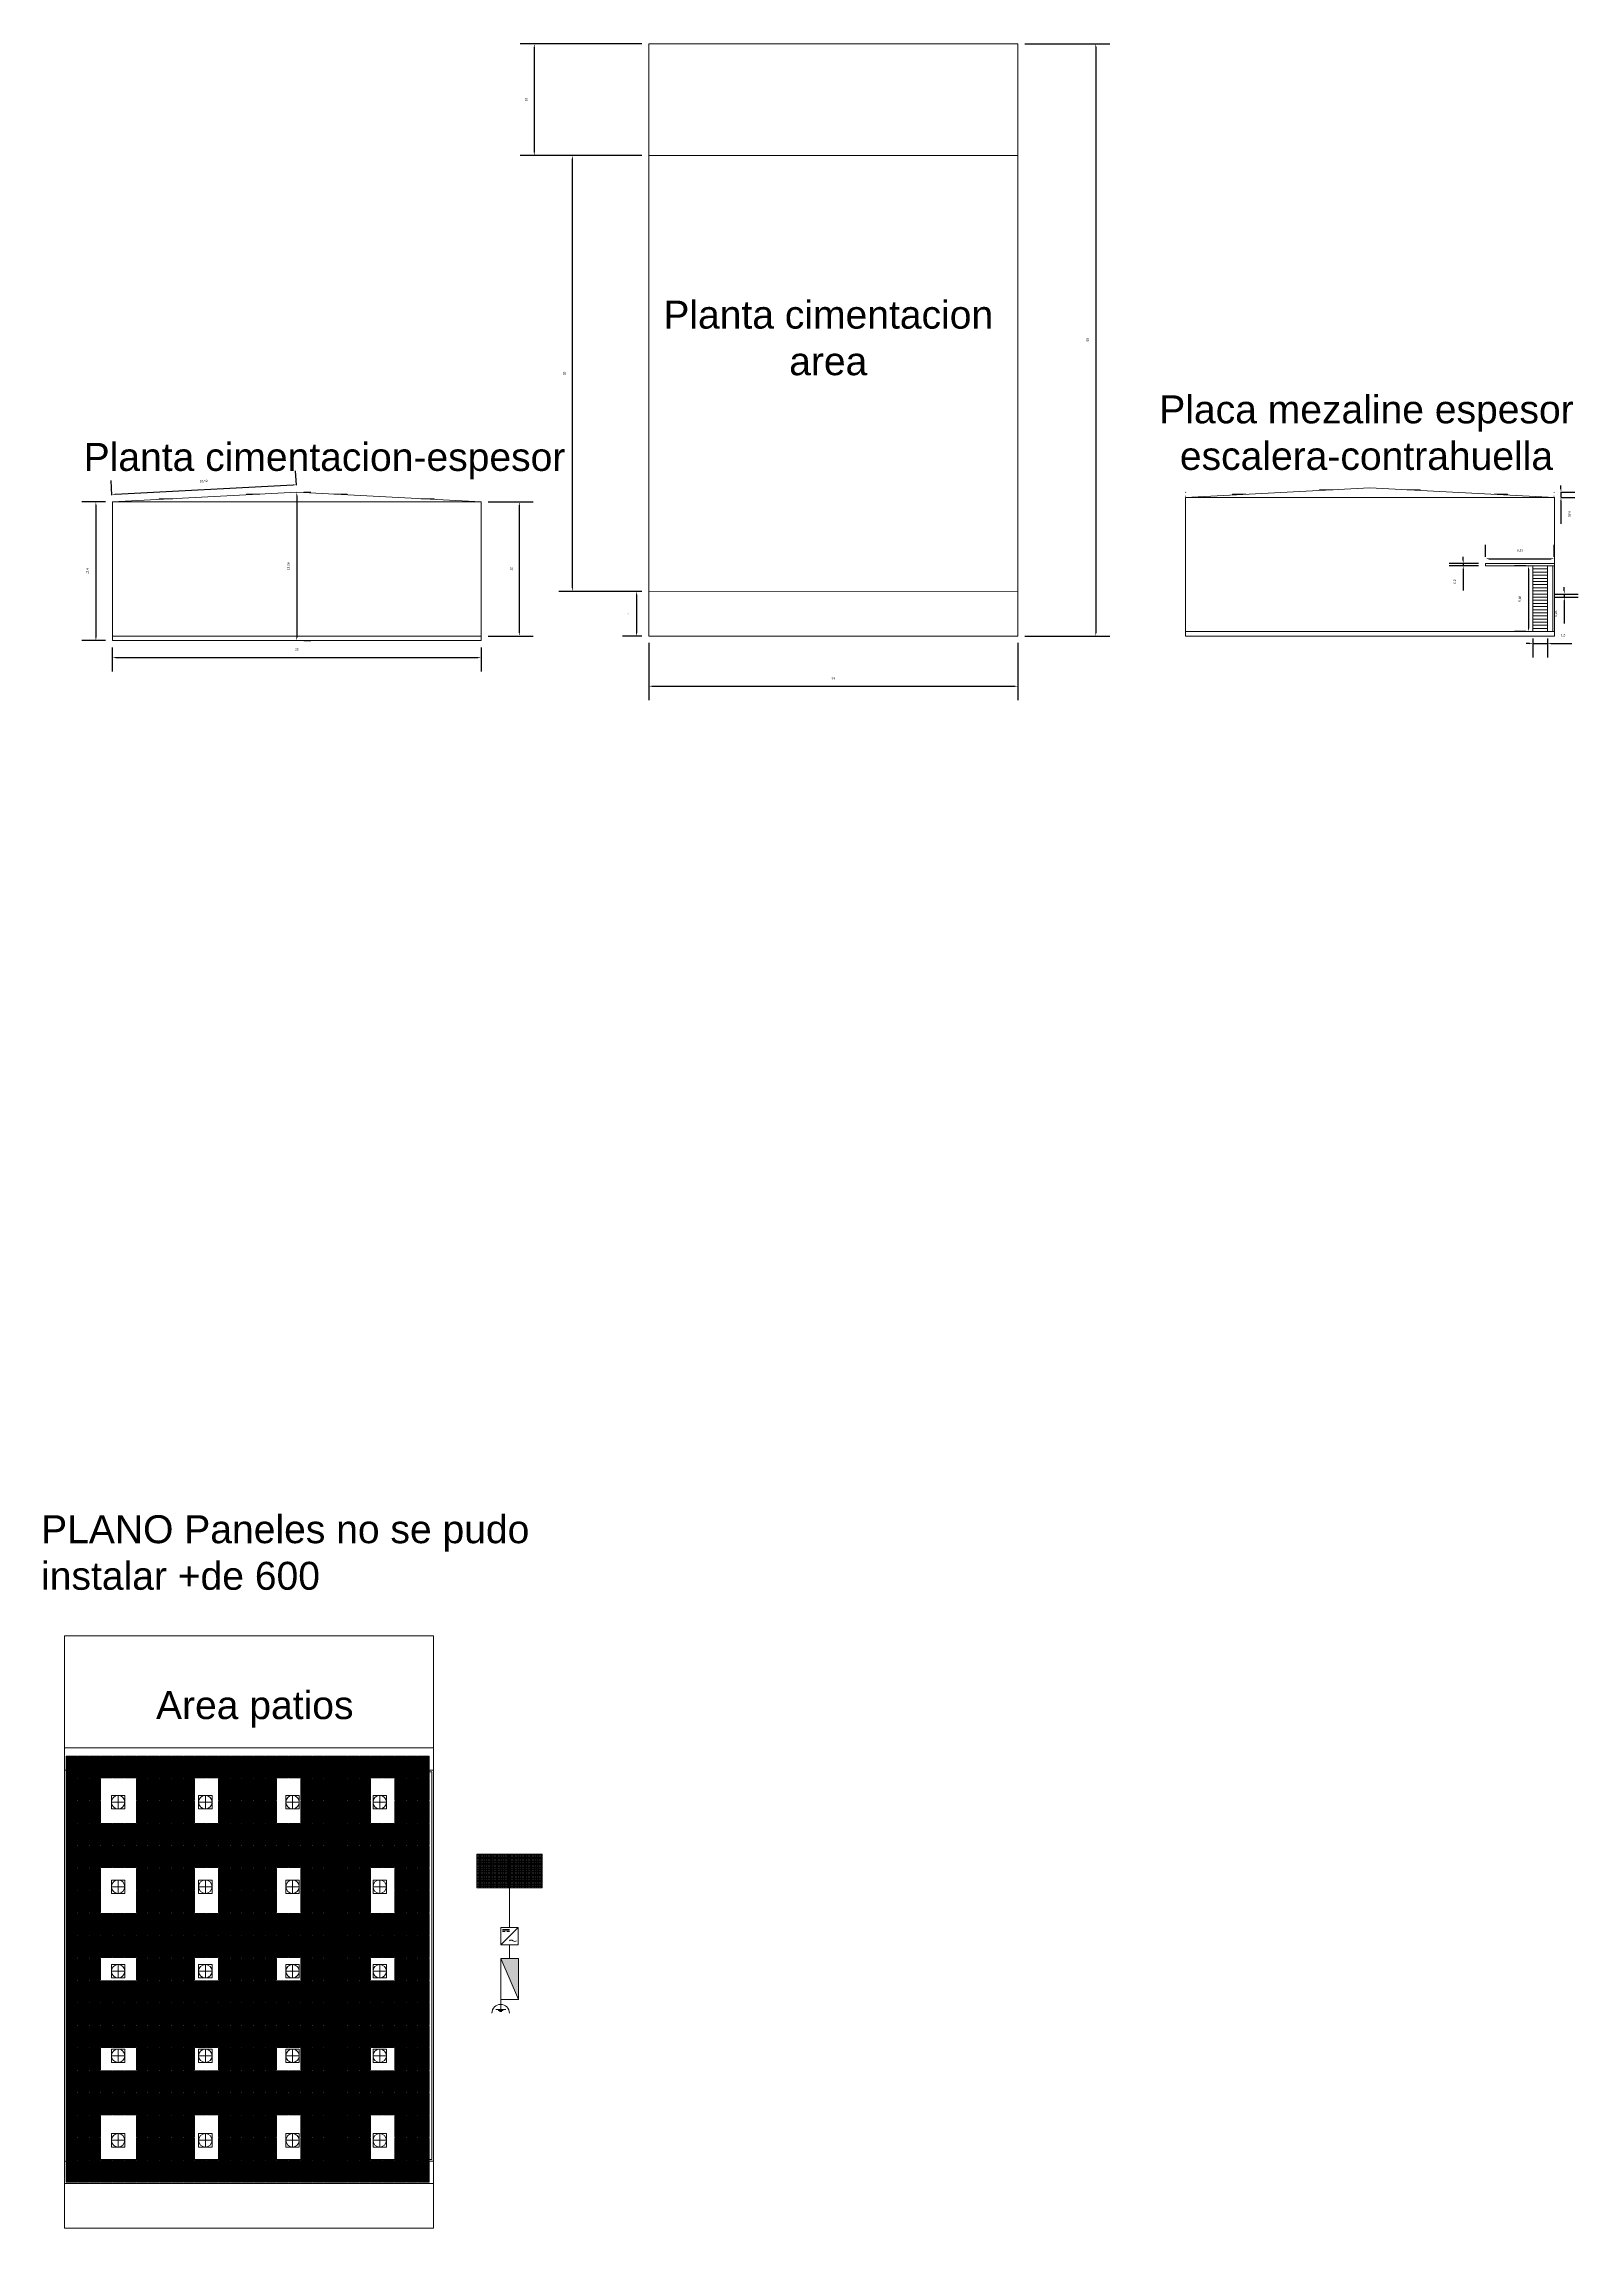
# Model space of a CAD drawing. Header units: millimetres. Extents: x -461 to 1315, y -154 to 152.
# Drawn here: x 262.6 to 399.9, y -117.5 to 78 of the extents above; entities that cross this region are included whole.
import ezdxf

# ---------------------------------------------------------------- set-up
doc = ezdxf.new("R2010")
doc.units = ezdxf.units.MM
doc.layers.get('0').update_dxf_attribs({"lineweight": 13})
for name, color, linetype, lineweight in [('A-AREA', 7, 'Continuous', 5), ('A-ROOF', 200, 'Continuous', 13), ('A-WALL', 253, 'Continuous', 15), ('E-AUXL', 72, 'Continuous', 13), ('E-GRND', 5, 'Continuous', 13), ('E-LITE', 40, 'Continuous', 13), ('E-LTNG', 40, 'Continuous', 13), ('E-POWR', 150, 'Continuous', 13), ('S-FNDN', 143, 'Continuous', 13), ('S-PLAT', 7, 'Continuous', 13), ('S-STRS', 4, 'Continuous', 13)]:
    doc.layers.add(name, color=color, linetype=linetype, lineweight=lineweight)
doc.styles.get("Standard").update_dxf_attribs({"font": 'arial.ttf'})
doc.dimstyles.new('Partes pequeñas', dxfattribs={"dimtxt": 0.2, "dimasz": 0.3, "dimexe": 1.25, "dimexo": 0.625, "dimtad": 1, "dimtxsty": 'Standard', "dimcen": 2.5, "dimclrd": 1, "dimadec": 0, "dimazin": 0, "dimtfac": 1, "dimtmove": 0, "dimatfit": 3, "dimfxl": 1, "dimarcsym": 0})

# ---------------------------------------------------------------- blocks, each defined once
blk = doc.blocks.new('*D51')
at = {"layer": 'A-AREA', "color": 0, "lineweight": -2, "transparency": 16777216}
for p, q in [((302.37, 37), (306.4, 37)), ((302.37, 25), (306.4, 25))]:
    blk.add_line(p, q, dxfattribs=at)
at = {"layer": 'A-AREA', "color": 1, "lineweight": -2, "transparency": 16777216}
blk.add_line((305.15, 36.7), (305.15, 25.3), dxfattribs=at)
at = {"layer": 'A-AREA', "color": 1, "transparency": 16777216}
for points in [[(305.1, 36.7), (305.2, 36.7), (305.15, 37)], [(305.1, 25.3), (305.2, 25.3), (305.15, 25)]]:
    blk.add_solid(points, dxfattribs=at)
at = {"layer": 'Defpoints', "color": 0, "transparency": 16777216}
for p in [(301.74, 37), (301.74, 25), (305.15, 25)]:
    blk.add_point(p, dxfattribs=at)
at = {"layer": 'A-AREA', "color": 0, "transparency": 16777216, "insert": (304.42, 31), "char_height": 0.2, "attachment_point": 5, "rotation": 90}
blk.add_mtext('12', dxfattribs=at)
blk = doc.blocks.new('*D52')
at = {"layer": 'A-AREA', "color": 0, "lineweight": -2, "transparency": 16777216}
for p, q in [((268.74, 23.98), (268.74, 21.82)), ((301.74, 23.98), (301.74, 21.82))]:
    blk.add_line(p, q, dxfattribs=at)
at = {"layer": 'A-AREA', "color": 1, "lineweight": -2, "transparency": 16777216}
blk.add_line((269.04, 23.07), (301.44, 23.07), dxfattribs=at)
at = {"layer": 'A-AREA', "color": 1, "transparency": 16777216}
for points in [[(269.04, 23.12), (269.04, 23.02), (268.74, 23.07)], [(301.44, 23.12), (301.44, 23.02), (301.74, 23.07)]]:
    blk.add_solid(points, dxfattribs=at)
at = {"layer": 'Defpoints', "color": 0, "transparency": 16777216}
for p in [(268.74, 24.6), (301.74, 24.6), (301.74, 23.07)]:
    blk.add_point(p, dxfattribs=at)
at = {"layer": 'A-AREA', "color": 0, "transparency": 16777216, "insert": (285.24, 23.8), "char_height": 0.2, "attachment_point": 5}
blk.add_mtext('33', dxfattribs=at)
blk = doc.blocks.new('*D53')
at = {"layer": 'A-AREA', "color": 0, "lineweight": -2, "transparency": 16777216}
for p, q in [((268.12, 37), (266.02, 37)), ((268.12, 24.6), (266.02, 24.6))]:
    blk.add_line(p, q, dxfattribs=at)
at = {"layer": 'A-AREA', "color": 1, "lineweight": -2, "transparency": 16777216}
blk.add_line((267.27, 36.7), (267.27, 24.9), dxfattribs=at)
at = {"layer": 'A-AREA', "color": 1, "transparency": 16777216}
for points in [[(267.22, 36.7), (267.32, 36.7), (267.27, 37)], [(267.22, 24.9), (267.32, 24.9), (267.27, 24.6)]]:
    blk.add_solid(points, dxfattribs=at)
at = {"layer": 'Defpoints', "color": 0, "transparency": 16777216}
for p in [(268.74, 37), (267.27, 24.6), (268.74, 24.6)]:
    blk.add_point(p, dxfattribs=at)
at = {"layer": 'A-AREA', "color": 0, "transparency": 16777216, "insert": (266.53, 30.8), "char_height": 0.2, "attachment_point": 5, "rotation": 90}
blk.add_mtext('12,4', dxfattribs=at)
blk = doc.blocks.new('*D54')
at = {"layer": 'A-AREA', "color": 1, "lineweight": -2, "transparency": 16777216}
blk.add_line((285.24, 37.56), (285.24, 24.9), dxfattribs=at)
at = {"layer": 'A-AREA', "color": 0, "lineweight": -2, "transparency": 16777216}
for p, q in [((285.87, 37.86), (286.49, 37.86)), ((285.87, 24.6), (286.49, 24.6))]:
    blk.add_line(p, q, dxfattribs=at)
at = {"layer": 'A-AREA', "color": 1, "transparency": 16777216}
for points in [[(285.19, 37.56), (285.29, 37.56), (285.24, 37.86)], [(285.19, 24.9), (285.29, 24.9), (285.24, 24.6)]]:
    blk.add_solid(points, dxfattribs=at)
at = {"layer": 'Defpoints', "color": 0, "transparency": 16777216}
for p in [(285.24, 37.86), (285.24, 24.6), (285.24, 24.6)]:
    blk.add_point(p, dxfattribs=at)
at = {"layer": 'A-AREA', "color": 0, "transparency": 16777216, "insert": (284.5, 31.23), "char_height": 0.2, "attachment_point": 5, "rotation": 90}
blk.add_mtext('13,26', dxfattribs=at)
blk = doc.blocks.new('*D55')
at = {"layer": 'A-AREA', "color": 0, "lineweight": -2, "transparency": 16777216}
for p, q in [((285.21, 38.49), (285.14, 39.79)), ((268.71, 37.62), (268.64, 38.92))]:
    blk.add_line(p, q, dxfattribs=at)
at = {"layer": 'A-AREA', "color": 1, "lineweight": -2, "transparency": 16777216}
blk.add_line((269.01, 37.69), (284.91, 38.52), dxfattribs=at)
at = {"layer": 'A-AREA', "color": 1, "transparency": 16777216}
for points in [[(269, 37.74), (269.01, 37.64), (268.71, 37.67)], [(284.91, 38.57), (284.91, 38.47), (285.21, 38.54)]]:
    blk.add_solid(points, dxfattribs=at)
at = {"layer": 'Defpoints', "color": 0, "transparency": 16777216}
for p in [(285.21, 38.54), (285.24, 37.86), (268.74, 37)]:
    blk.add_point(p, dxfattribs=at)
at = {"layer": 'A-AREA', "color": 0, "transparency": 16777216, "insert": (276.92, 38.85), "char_height": 0.2, "attachment_point": 5, "rotation": 3}
blk.add_mtext('16,52', dxfattribs=at)
blk = doc.blocks.new('*D56')
at = {"layer": 'A-AREA', "color": 0, "lineweight": -2, "transparency": 16777216}
for p, q in [((350.37, 78), (357.97, 78)), ((350.37, 25), (357.97, 25))]:
    blk.add_line(p, q, dxfattribs=at)
at = {"layer": 'A-AREA', "color": 1, "lineweight": -2, "transparency": 16777216}
blk.add_line((356.72, 77.7), (356.72, 25.3), dxfattribs=at)
at = {"layer": 'A-AREA', "color": 1, "transparency": 16777216}
for points in [[(356.67, 77.7), (356.77, 77.7), (356.72, 78)], [(356.67, 25.3), (356.77, 25.3), (356.72, 25)]]:
    blk.add_solid(points, dxfattribs=at)
at = {"layer": 'Defpoints', "color": 0, "transparency": 16777216}
for p in [(349.74, 78), (349.74, 25), (356.72, 25)]:
    blk.add_point(p, dxfattribs=at)
at = {"layer": 'A-AREA', "color": 0, "transparency": 16777216, "insert": (356, 51.5), "char_height": 0.2, "attachment_point": 5, "rotation": 90}
blk.add_mtext('53', dxfattribs=at)
blk = doc.blocks.new('*D57')
at = {"layer": 'A-AREA', "color": 0, "lineweight": -2, "transparency": 16777216}
for p, q in [((316.74, 24.38), (316.74, 19.26)), ((349.74, 24.38), (349.74, 19.26))]:
    blk.add_line(p, q, dxfattribs=at)
at = {"layer": 'A-AREA', "color": 1, "lineweight": -2, "transparency": 16777216}
blk.add_line((317.04, 20.51), (349.44, 20.51), dxfattribs=at)
at = {"layer": 'A-AREA', "color": 1, "transparency": 16777216}
for points in [[(317.04, 20.56), (317.04, 20.46), (316.74, 20.51)], [(349.44, 20.56), (349.44, 20.46), (349.74, 20.51)]]:
    blk.add_solid(points, dxfattribs=at)
at = {"layer": 'Defpoints', "color": 0, "transparency": 16777216}
for p in [(316.74, 25), (349.74, 25), (349.74, 20.51)]:
    blk.add_point(p, dxfattribs=at)
at = {"layer": 'A-AREA', "color": 0, "transparency": 16777216, "insert": (333.24, 21.24), "char_height": 0.2, "attachment_point": 5}
blk.add_mtext('33', dxfattribs=at)
blk = doc.blocks.new('*D58')
at = {"layer": 'A-AREA', "color": 0, "lineweight": -2, "transparency": 16777216}
for p, q in [((316.12, 29), (314.39, 29)), ((316.12, 25), (314.39, 25))]:
    blk.add_line(p, q, dxfattribs=at)
at = {"layer": 'A-AREA', "color": 1, "lineweight": -2, "transparency": 16777216}
blk.add_line((315.64, 28.7), (315.64, 25.3), dxfattribs=at)
at = {"layer": 'A-AREA', "color": 1, "transparency": 16777216}
for points in [[(315.59, 28.7), (315.69, 28.7), (315.64, 29)], [(315.59, 25.3), (315.69, 25.3), (315.64, 25)]]:
    blk.add_solid(points, dxfattribs=at)
at = {"layer": 'Defpoints', "color": 0, "transparency": 16777216}
for p in [(316.74, 29), (315.64, 25), (316.74, 25)]:
    blk.add_point(p, dxfattribs=at)
at = {"layer": 'A-AREA', "color": 0, "transparency": 16777216, "insert": (314.92, 27), "char_height": 0.2, "attachment_point": 5, "rotation": 90}
blk.add_mtext('4', dxfattribs=at)
blk = doc.blocks.new('*D59')
at = {"layer": 'A-AREA', "color": 0, "lineweight": -2, "transparency": 16777216}
for p, q in [((316.12, 68), (308.67, 68)), ((316.12, 29), (308.67, 29))]:
    blk.add_line(p, q, dxfattribs=at)
at = {"layer": 'A-AREA', "color": 1, "lineweight": -2, "transparency": 16777216}
blk.add_line((309.92, 29.3), (309.92, 67.7), dxfattribs=at)
at = {"layer": 'A-AREA', "color": 1, "transparency": 16777216}
for points in [[(309.87, 67.7), (309.97, 67.7), (309.92, 68)], [(309.87, 29.3), (309.97, 29.3), (309.92, 29)]]:
    blk.add_solid(points, dxfattribs=at)
at = {"layer": 'Defpoints', "color": 0, "transparency": 16777216}
for p in [(309.92, 68), (316.74, 68), (316.74, 29)]:
    blk.add_point(p, dxfattribs=at)
at = {"layer": 'A-AREA', "color": 0, "transparency": 16777216, "insert": (309.19, 48.5), "char_height": 0.2, "attachment_point": 5, "rotation": 90}
blk.add_mtext('39', dxfattribs=at)
blk = doc.blocks.new('*D60')
at = {"layer": 'A-AREA', "color": 0, "lineweight": -2, "transparency": 16777216}
for p, q in [((316.12, 78), (305.24, 78)), ((316.12, 68), (305.24, 68))]:
    blk.add_line(p, q, dxfattribs=at)
at = {"layer": 'A-AREA', "color": 1, "lineweight": -2, "transparency": 16777216}
blk.add_line((306.49, 77.7), (306.49, 68.3), dxfattribs=at)
at = {"layer": 'A-AREA', "color": 1, "transparency": 16777216}
for points in [[(306.44, 77.7), (306.54, 77.7), (306.49, 78)], [(306.44, 68.3), (306.54, 68.3), (306.49, 68)]]:
    blk.add_solid(points, dxfattribs=at)
at = {"layer": 'Defpoints', "color": 0, "transparency": 16777216}
for p in [(316.74, 78), (306.49, 68), (316.74, 68)]:
    blk.add_point(p, dxfattribs=at)
at = {"layer": 'A-AREA', "color": 0, "transparency": 16777216, "insert": (305.76, 73), "char_height": 0.2, "attachment_point": 5, "rotation": 90}
blk.add_mtext('10', dxfattribs=at)
blk = doc.blocks.new('*D61')
at = {"layer": 'A-AREA', "color": 0, "lineweight": -2, "transparency": 16777216}
for p, q in [((391.59, 32.1), (391.59, 33.17)), ((397.74, 32.1), (397.74, 33.17))]:
    blk.add_line(p, q, dxfattribs=at)
at = {"layer": 'A-AREA', "color": 1, "lineweight": -2, "transparency": 16777216}
blk.add_line((391.89, 31.92), (397.44, 31.92), dxfattribs=at)
at = {"layer": 'A-AREA', "color": 1, "transparency": 16777216}
for points in [[(391.89, 31.97), (391.89, 31.87), (391.59, 31.92)], [(397.44, 31.97), (397.44, 31.87), (397.74, 31.92)]]:
    blk.add_solid(points, dxfattribs=at)
at = {"layer": 'Defpoints', "color": 0, "transparency": 16777216}
for p in [(391.59, 31.48), (397.74, 31.92), (397.74, 31.48)]:
    blk.add_point(p, dxfattribs=at)
at = {"layer": 'A-AREA', "color": 0, "transparency": 16777216, "insert": (394.67, 32.66), "char_height": 0.2, "attachment_point": 5}
blk.add_mtext('6,15', dxfattribs=at)
blk = doc.blocks.new('*D62')
at = {"layer": 'A-AREA', "color": 0, "lineweight": -2, "transparency": 16777216}
for p, q in [((395.2, 31.28), (394.18, 31.28)), ((395.2, 25.4), (394.18, 25.4))]:
    blk.add_line(p, q, dxfattribs=at)
at = {"layer": 'A-AREA', "color": 1, "lineweight": -2, "transparency": 16777216}
blk.add_line((395.43, 30.98), (395.43, 25.7), dxfattribs=at)
at = {"layer": 'A-AREA', "color": 1, "transparency": 16777216}
for points in [[(395.38, 30.98), (395.48, 30.98), (395.43, 31.28)], [(395.38, 25.7), (395.48, 25.7), (395.43, 25.4)]]:
    blk.add_solid(points, dxfattribs=at)
at = {"layer": 'Defpoints', "color": 0, "transparency": 16777216}
for p in [(395.83, 31.28), (395.43, 25.4), (395.83, 25.4)]:
    blk.add_point(p, dxfattribs=at)
at = {"layer": 'A-AREA', "color": 0, "transparency": 16777216, "insert": (394.68, 28.34), "char_height": 0.2, "attachment_point": 5, "rotation": 90}
blk.add_mtext('5,88', dxfattribs=at)
blk = doc.blocks.new('*D63')
at = {"layer": 'A-AREA', "color": 1, "lineweight": -2, "transparency": 16777216}
for p, q in [((395.53, 24.32), (395.23, 24.32)), ((395.83, 24.32), (397.13, 24.32)), ((397.43, 24.32), (399.32, 24.32))]:
    blk.add_line(p, q, dxfattribs=at)
at = {"layer": 'A-AREA', "color": 0, "lineweight": -2, "transparency": 16777216}
for p, q in [((395.83, 24.77), (395.83, 23.07)), ((397.13, 24.77), (397.13, 23.07))]:
    blk.add_line(p, q, dxfattribs=at)
at = {"layer": 'A-AREA', "color": 1, "transparency": 16777216}
for points in [[(395.53, 24.37), (395.53, 24.27), (395.83, 24.32)], [(397.43, 24.37), (397.43, 24.27), (397.13, 24.32)]]:
    blk.add_solid(points, dxfattribs=at)
at = {"layer": 'Defpoints', "color": 0, "transparency": 16777216}
for p in [(395.83, 25.4), (397.13, 25.4), (397.13, 24.32)]:
    blk.add_point(p, dxfattribs=at)
at = {"layer": 'A-AREA', "color": 0, "transparency": 16777216, "insert": (398.53, 25.06), "char_height": 0.2, "attachment_point": 5}
blk.add_mtext('1,3', dxfattribs=at)
blk = doc.blocks.new('*D64')
at = {"layer": 'A-AREA', "color": 1, "lineweight": -2, "transparency": 16777216}
for p, q in [((398.63, 29.06), (398.63, 29.36)), ((398.63, 28.76), (398.63, 28.48)), ((398.63, 28.18), (398.63, 26.11))]:
    blk.add_line(p, q, dxfattribs=at)
at = {"layer": 'A-AREA', "color": 0, "lineweight": -2, "transparency": 16777216}
for p, q in [((397.75, 28.76), (399.88, 28.76)), ((397.75, 28.48), (399.88, 28.48))]:
    blk.add_line(p, q, dxfattribs=at)
at = {"layer": 'A-AREA', "color": 1, "transparency": 16777216}
for points in [[(398.58, 29.06), (398.68, 29.06), (398.63, 28.76)], [(398.58, 28.18), (398.68, 28.18), (398.63, 28.48)]]:
    blk.add_solid(points, dxfattribs=at)
at = {"layer": 'Defpoints', "color": 0, "transparency": 16777216}
for p in [(397.13, 28.76), (397.13, 28.48), (398.63, 28.48)]:
    blk.add_point(p, dxfattribs=at)
at = {"layer": 'A-AREA', "color": 0, "transparency": 16777216, "insert": (397.89, 27), "char_height": 0.2, "attachment_point": 5, "rotation": 90}
blk.add_mtext('0,28', dxfattribs=at)
blk = doc.blocks.new('*D65')
at = {"layer": 'A-AREA', "color": 0, "lineweight": -2, "transparency": 16777216}
for p, q in [((390.97, 31.48), (388.34, 31.48)), ((390.97, 31.28), (388.34, 31.28))]:
    blk.add_line(p, q, dxfattribs=at)
at = {"layer": 'A-AREA', "color": 1, "lineweight": -2, "transparency": 16777216}
for p, q in [((389.59, 31.78), (389.59, 32.08)), ((389.59, 31.48), (389.59, 31.28)), ((389.59, 30.98), (389.59, 29.07))]:
    blk.add_line(p, q, dxfattribs=at)
at = {"layer": 'A-AREA', "color": 1, "transparency": 16777216}
for points in [[(389.54, 31.78), (389.64, 31.78), (389.59, 31.48)], [(389.54, 30.98), (389.64, 30.98), (389.59, 31.28)]]:
    blk.add_solid(points, dxfattribs=at)
at = {"layer": 'Defpoints', "color": 0, "transparency": 16777216}
for p in [(389.59, 31.28), (391.59, 31.48), (391.59, 31.28)]:
    blk.add_point(p, dxfattribs=at)
at = {"layer": 'A-AREA', "color": 0, "transparency": 16777216, "insert": (388.85, 29.87), "char_height": 0.2, "attachment_point": 5, "rotation": 90}
blk.add_mtext('0,2', dxfattribs=at)
blk = doc.blocks.new('*D66')
at = {"layer": 'A-AREA', "color": 1, "lineweight": -2, "transparency": 16777216}
for p, q in [((398.33, 38.16), (398.33, 38.46)), ((398.33, 37.86), (398.33, 37.4)), ((398.33, 37.1), (398.33, 35.03))]:
    blk.add_line(p, q, dxfattribs=at)
at = {"layer": 'A-AREA', "color": 0, "lineweight": -2, "transparency": 16777216}
for p, q in [((398.34, 37.86), (399.58, 37.86)), ((398.34, 37.4), (399.58, 37.4))]:
    blk.add_line(p, q, dxfattribs=at)
at = {"layer": 'A-AREA', "color": 1, "transparency": 16777216}
for points in [[(398.38, 38.16), (398.28, 38.16), (398.33, 37.86)], [(398.38, 37.1), (398.28, 37.1), (398.33, 37.4)]]:
    blk.add_solid(points, dxfattribs=at)
at = {"layer": 'Defpoints', "color": 0, "transparency": 16777216}
for p in [(397.72, 37.86), (397.72, 37.4), (398.33, 37.4)]:
    blk.add_point(p, dxfattribs=at)
at = {"layer": 'A-AREA', "color": 0, "transparency": 16777216, "insert": (399.08, 35.92), "char_height": 0.2, "attachment_point": 5, "rotation": 270.0047}
blk.add_mtext('0,46', dxfattribs=at)
blk = doc.blocks.new('*U140')
at = {"layer": 'S-STRS'}
for p, q in [((0.6, 0.6), (-0.6, 0.6)), ((-0.6, -0.6), (-0.6, 0.6)), ((-0.6, 0), (0.6, 0)), ((0, -0.6), (0, 0.6)), ((0.6, -0.6), (0.6, 0.6)), ((-0.6, -0.6), (0.6, -0.6))]:
    blk.add_line(p, q, dxfattribs=at)
blk.add_circle((0, 0), 0.6, dxfattribs=at)
blk = doc.blocks.new('*U141')
at = {"layer": 'S-STRS', "color": 0, "linetype": 'ByBlock', "lineweight": -2, "transparency": 16777216}
for p in [(0, 30.256), (7.8, 30.256), (15.6, 30.256), (23.4, 30.256), (0, 22.692), (7.8, 22.692), (15.6, 22.692), (23.4, 22.692), (0, 15.128), (7.8, 15.128), (15.6, 15.128), (23.4, 15.128), (0, 7.564), (7.8, 7.564), (15.6, 7.564), (23.4, 7.564), (0, 0), (7.8, 0), (15.6, 0), (23.4, 0)]:
    blk.add_blockref('*U140', p, dxfattribs=at)
blk = doc.blocks.new('PanelSolar')
at = {"layer": 'E-POWR', "lineweight": 20}
for p, q in [((1389.953, 33.497), (1388.961, 33.497)), ((1388.961, 33.497), (1388.961, 31.562)), ((1388.961, 33.47), (1389.953, 33.47)), ((1388.961, 33.434), (1389.953, 33.434)), ((1388.961, 33.398), (1389.953, 33.398)), ((1388.961, 33.362), (1389.953, 33.362)), ((1388.961, 33.326), (1389.953, 33.326)), ((1388.961, 33.29), (1389.953, 33.29)), ((1388.961, 33.254), (1389.953, 33.254)), ((1388.961, 33.218), (1389.953, 33.218)), ((1388.961, 33.182), (1389.953, 33.182)), ((1388.961, 33.146), (1389.953, 33.146)), ((1388.961, 33.11), (1389.953, 33.11)), ((1388.961, 33.074), (1389.953, 33.074)), ((1388.981, 31.562), (1388.981, 33.497)), ((1389.017, 31.562), (1389.017, 33.497)), ((1389.053, 31.562), (1389.053, 33.497)), ((1389.089, 31.562), (1389.089, 33.497)), ((1389.125, 31.562), (1389.125, 33.497)), ((1389.161, 31.562), (1389.161, 33.497)), ((1389.197, 31.562), (1389.197, 33.497)), ((1389.233, 31.562), (1389.233, 33.497)), ((1389.269, 31.562), (1389.269, 33.497)), ((1389.305, 31.562), (1389.305, 33.497)), ((1389.341, 31.562), (1389.341, 33.497)), ((1389.377, 31.562), (1389.377, 33.497)), ((1389.413, 31.562), (1389.413, 33.497)), ((1389.449, 31.562), (1389.449, 33.497)), ((1389.485, 31.562), (1389.485, 33.497)), ((1389.521, 31.562), (1389.521, 33.497)), ((1389.557, 31.562), (1389.557, 33.497)), ((1389.593, 31.562), (1389.593, 33.497)), ((1389.629, 31.562), (1389.629, 33.497)), ((1389.665, 31.562), (1389.665, 33.497)), ((1389.701, 31.562), (1389.701, 33.497)), ((1389.737, 31.562), (1389.737, 33.497)), ((1389.773, 31.562), (1389.773, 33.497)), ((1389.809, 31.562), (1389.809, 33.497)), ((1389.845, 31.562), (1389.845, 33.497)), ((1389.881, 31.562), (1389.881, 33.497)), ((1389.917, 31.562), (1389.917, 33.497)), ((1389.953, 31.562), (1389.953, 33.497)), ((1388.961, 33.038), (1389.953, 33.038)), ((1388.961, 33.002), (1389.953, 33.002)), ((1388.961, 32.966), (1389.953, 32.966)), ((1388.961, 32.93), (1389.953, 32.93)), ((1388.961, 32.894), (1389.953, 32.894)), ((1388.961, 32.858), (1389.953, 32.858)), ((1388.961, 32.822), (1389.953, 32.822)), ((1388.961, 32.786), (1389.953, 32.786)), ((1388.961, 32.75), (1389.953, 32.75)), ((1388.961, 32.714), (1389.953, 32.714)), ((1388.961, 32.678), (1389.953, 32.678)), ((1388.961, 32.642), (1389.953, 32.642)), ((1388.961, 32.606), (1389.953, 32.606)), ((1388.961, 32.57), (1389.953, 32.57)), ((1388.961, 32.534), (1389.953, 32.534)), ((1389.953, 32.529), (1388.961, 32.529)), ((1388.961, 32.498), (1389.953, 32.498)), ((1388.961, 32.462), (1389.953, 32.462)), ((1388.961, 32.426), (1389.953, 32.426)), ((1388.961, 32.39), (1389.953, 32.39)), ((1388.961, 32.354), (1389.953, 32.354)), ((1388.961, 32.318), (1389.953, 32.318)), ((1388.961, 32.282), (1389.953, 32.282)), ((1388.961, 32.246), (1389.953, 32.246)), ((1388.961, 32.21), (1389.953, 32.21)), ((1388.961, 32.174), (1389.953, 32.174)), ((1388.961, 32.138), (1389.953, 32.138)), ((1388.961, 32.102), (1389.953, 32.102)), ((1388.961, 32.066), (1389.953, 32.066)), ((1388.961, 32.03), (1389.953, 32.03)), ((1388.961, 31.994), (1389.953, 31.994)), ((1388.961, 31.958), (1389.953, 31.958)), ((1388.961, 31.756), (1388.961, 31.949)), ((1388.961, 31.922), (1389.953, 31.922)), ((1388.961, 31.886), (1389.953, 31.886)), ((1388.961, 31.85), (1389.953, 31.85)), ((1388.961, 31.814), (1389.953, 31.814)), ((1388.961, 31.778), (1389.953, 31.778)), ((1388.961, 31.562), (1388.961, 31.756)), ((1388.961, 31.742), (1389.953, 31.742)), ((1388.961, 31.706), (1389.953, 31.706)), ((1388.961, 31.67), (1389.953, 31.67)), ((1388.961, 31.634), (1389.953, 31.634)), ((1388.961, 31.598), (1389.953, 31.598)), ((1388.961, 31.562), (1389.953, 31.562))]:
    blk.add_line(p, q, dxfattribs=at)
blk = doc.blocks.new('*U311')
h = blk.add_hatch(color=256)
h.dxf.hatch_style = 1
h.paths.add_polyline_path([(-112.5, 0), (112.5, 0), (112.5, 98)])
blk.add_line((112.5, 98), (-112.5, 0))
blk.add_lwpolyline([(-112.5, 98), (112.5, 98), (112.5, 0), (-112.5, 0)], close=True)
blk = doc.blocks.new('RETIE - Tierra aislada')
for p, q in [((0, 0), (0, 20)), ((0, 0), (0, -20)), ((0, -20), (-20, -20)), ((0, -24), (-10, -24)), ((0, -28), (-5, -28)), ((0, -20), (20, -20)), ((0, -20), (0, -24)), ((0, -24), (10, -24)), ((0, -24), (0, -28)), ((0, -28), (5, -28))]:
    blk.add_line(p, q)
blk.add_arc((0, -35), 35, 0, 180)
blk = doc.blocks.new('*U313')
at = {"lineweight": 200}
blk.add_line((-405, -88), (-190, -88), dxfattribs=at)
for p, q in [((-399, -140), (-322, -140)), ((-267, -141), (-190, -141))]:
    blk.add_line(p, q)
blk = doc.blocks.new('RETIE-INVERSOR')
for p, q in [((1096, 1172), (1096, 1272)), ((1096, 1272), (1196, 1272)), ((1096, 1172), (1196, 1272)), ((1196, 1272), (1196, 1172)), ((1196, 1172), (1096, 1172))]:
    blk.add_line(p, q)
for centre, start, end in [((1155, 1185), 42.436, 137.564), ((1176, 1204), 222.436, 317.564)]:
    blk.add_arc(centre, 13.8, start, end)
at = {"xscale": 0.1900145187158556, "yscale": 0.1900145187158556, "zscale": 0.1900145187158556}
blk.add_blockref('*U313', (1181, 1275), dxfattribs=at)

msp = doc.modelspace()

# ---------------------------------------------------------------- linework, layer by layer
at = {"layer": 'A-AREA'}
for p, q in [((316.743, 78), (349.743, 78)), ((316.743, 78), (316.743, 66)), ((349.743, 78), (349.743, 25)), ((316.743, 25), (316.743, 66)), ((364.743, 25.4), (364.743, 37.4)), ((364.743, 37.4), (397.743, 37.4)), ((397.743, 37.4), (397.743, 25.4)), ((268.743, 25), (268.743, 37)), ((268.743, 37), (301.743, 37)), ((301.743, 37), (301.743, 25)), ((301.743, 25), (268.743, 25)), ((349.743, 25), (316.743, 25)), ((397.743, 25.4), (364.743, 25.4)), ((264.461, -64.463), (297.461, -64.463)), ((264.461, -64.463), (264.461, -76.463)), ((297.461, -64.463), (297.461, -117.463)), ((264.461, -76.463), (297.461, -76.463)), ((264.461, -111.463), (297.461, -111.463)), ((264.461, -111.463), (297.461, -111.463)), ((297.461, -117.463), (264.461, -117.463))]:
    msp.add_line(p, q, dxfattribs=at)
at = {"layer": 'A-ROOF'}
for p, q in [((268.743, 37), (285.243, 37.865)), ((301.743, 37), (285.243, 37.865)), ((364.743, 37.4), (381.243, 38.265)), ((397.743, 37.4), (381.243, 38.265)), ((280.961, -74.463), (264.461, -74.463)), ((280.961, -74.463), (297.461, -74.463)), ((264.461, -113.463), (297.461, -113.463))]:
    msp.add_line(p, q, dxfattribs=at)
at = {"layer": 'A-WALL'}
for p, q in [((264.461, -117.463), (264.461, -64.463)), ((297.461, -76.463), (264.461, -76.463)), ((264.461, -76.463), (264.461, -111.463)), ((264.611, -76.613), (264.611, -111.313)), ((264.611, -76.613), (297.311, -76.613)), ((297.311, -111.313), (297.311, -76.613)), ((297.311, -111.313), (264.611, -111.313)), ((284.207, -111.313), (286.757, -111.313)), ((297.311, -111.463), (264.461, -111.463))]:
    msp.add_line(p, q, dxfattribs=at)
at = {"layer": 'E-AUXL'}
for p, q in [((272.943, 37.22), (272.943, 37.283)), ((272.943, 37.283), (274.143, 37.283)), ((280.743, 37.629), (280.743, 37.692)), ((280.743, 37.692), (281.943, 37.692)), ((289.743, 37.692), (288.543, 37.692)), ((289.743, 37.629), (289.743, 37.692)), ((297.543, 37.283), (296.343, 37.283)), ((297.543, 37.22), (297.543, 37.283)), ((368.943, 37.62), (368.943, 37.683)), ((368.943, 37.683), (370.143, 37.683)), ((376.743, 38.029), (376.743, 38.092)), ((376.743, 38.092), (377.943, 38.092)), ((385.743, 38.092), (384.543, 38.092)), ((385.743, 38.029), (385.743, 38.092)), ((393.543, 37.683), (392.343, 37.683)), ((393.543, 37.62), (393.543, 37.683))]:
    msp.add_line(p, q, dxfattribs=at)
at = {"layer": 'E-LTNG'}
for p, q in [((364.743, 37.519), (364.767, 37.519)), ((364.759, 37.84), (364.766, 37.86)), ((397.695, 37.519), (397.719, 37.519)), ((397.711, 37.84), (397.718, 37.86))]:
    msp.add_line(p, q, dxfattribs=at)
for centre in [(364.767, 37.86), (397.719, 37.86)]:
    msp.add_arc(centre, 0.00123, 90, 166.31953, dxfattribs=at)
at = {"layer": 'E-POWR', "lineweight": 20}
for p, q in [((304.282, -86.991), (304.282, -90.546)), ((304.282, -93.318), (304.282, -92.089))]:
    msp.add_line(p, q, dxfattribs=at)
at = {"layer": 'S-FNDN'}
for p, q in [((316.743, 68), (349.743, 68)), ((316.743, 68), (316.743, 29)), ((349.743, 68), (349.743, 29.004)), ((316.743, 29), (349.743, 29.004)), ((268.743, 25), (268.743, 24.6)), ((268.743, 24.6), (301.743, 24.6)), ((301.743, 25), (301.743, 24.6)), ((364.743, 25.4), (364.743, 25)), ((364.743, 25), (397.743, 25)), ((397.743, 25.4), (397.743, 25))]:
    msp.add_line(p, q, dxfattribs=at)
at = {"layer": 'S-PLAT'}
for p, q in [((391.593, 31.28), (391.593, 31.48)), ((391.593, 31.48), (397.743, 31.48)), ((397.593, 31.28), (391.593, 31.28)), ((397.593, 25.4), (397.593, 31.28)), ((397.593, 31.28), (397.743, 31.28)), ((397.743, 25.4), (397.593, 25.4))]:
    msp.add_line(p, q, dxfattribs=at)
at = {"layer": 'S-STRS'}
for p, q in [((397.127, 31.28), (395.827, 31.28)), ((395.827, 31.28), (395.827, 25.4)), ((397.127, 25.4), (397.127, 31.28)), ((395.827, 31), (397.127, 31)), ((397.127, 30.72), (395.827, 30.72)), ((395.827, 30.44), (397.127, 30.44)), ((397.127, 30.16), (395.827, 30.16)), ((395.827, 29.88), (397.127, 29.88)), ((397.127, 29.6), (395.827, 29.6)), ((395.827, 29.32), (397.127, 29.32)), ((397.127, 30.44), (397.127, 30.16)), ((397.127, 29.04), (395.827, 29.04)), ((395.827, 28.76), (397.127, 28.76)), ((397.127, 28.48), (395.827, 28.48)), ((395.827, 28.2), (397.127, 28.2)), ((397.127, 27.92), (395.827, 27.92)), ((395.827, 27.64), (397.127, 27.64)), ((397.127, 27.36), (395.827, 27.36)), ((395.827, 27.08), (397.127, 27.08)), ((397.127, 26.8), (395.827, 26.8)), ((395.827, 26.52), (397.127, 26.52)), ((397.127, 26.24), (395.827, 26.24)), ((395.827, 25.96), (397.127, 25.96)), ((397.127, 25.68), (395.827, 25.68)), ((395.827, 25.4), (397.127, 25.4))]:
    msp.add_line(p, q, dxfattribs=at)

# ---------------------------------------------------------------- block references
at = {"layer": 'E-GRND', "xscale": 0.02240372474074607, "yscale": 0.02240372474074607, "zscale": 0.02240372474074607}
msp.add_blockref('RETIE - Tierra aislada', (303.484, -97.43), dxfattribs=at)
at = {"layer": 'E-LITE', "xscale": 0.01542588370672127, "yscale": 0.01542588370672127, "zscale": 0.01542588370672127}
msp.add_blockref('RETIE-INVERSOR', (286.601, -110.164), dxfattribs=at)
at = {"layer": 'E-LITE', "xscale": 0.01628663541187331, "yscale": 0.01628663541187331, "zscale": 0.01628663541187331, "rotation": 90.00000000000001}
msp.add_blockref('*U311', (305.08, -95.15), dxfattribs=at)
at = {"layer": 'E-POWR', "lineweight": 20}
for p in [(-1124.362, -108.717), (-1123.312, -108.717), (-1122.262, -108.717), (-1121.212, -108.717), (-1120.162, -108.717), (-1119.112, -108.717), (-1118.062, -108.717), (-1117.012, -108.717), (-1115.962, -108.717), (-1114.912, -108.717), (-1113.862, -108.717), (-1112.812, -108.717), (-1111.762, -108.717), (-1110.712, -108.717), (-1109.662, -108.717), (-1108.612, -108.717), (-1107.562, -108.717), (-1106.512, -108.717), (-1105.462, -108.717), (-1104.412, -108.717), (-1103.362, -108.717), (-1102.312, -108.717), (-1101.262, -108.717), (-1100.212, -108.717), (-1099.162, -108.717), (-1098.112, -108.717), (-1097.062, -108.717), (-1096.012, -108.717), (-1094.962, -108.717), (-1093.912, -108.717), (-1092.862, -108.717), (-1124.362, -110.727), (-1123.312, -110.727), (-1122.262, -110.727), (-1118.062, -110.727), (-1117.012, -110.727), (-1115.962, -110.727), (-1114.912, -110.727), (-1113.862, -110.727), (-1110.712, -110.727), (-1109.662, -110.727), (-1108.612, -110.727), (-1107.562, -110.727), (-1106.512, -110.727), (-1103.362, -110.727), (-1102.312, -110.727), (-1101.262, -110.727), (-1100.212, -110.727), (-1099.162, -110.727), (-1098.112, -110.727), (-1094.962, -110.727), (-1093.912, -110.727), (-1092.862, -110.727), (-1124.362, -112.737), (-1123.312, -112.737), (-1122.262, -112.737), (-1118.062, -112.737), (-1117.012, -112.737), (-1115.962, -112.737), (-1114.912, -112.737), (-1113.862, -112.737), (-1110.712, -112.737), (-1109.662, -112.737), (-1108.612, -112.737), (-1107.562, -112.737), (-1106.512, -112.737), (-1103.362, -112.737), (-1102.312, -112.737), (-1101.262, -112.737), (-1100.212, -112.737), (-1099.162, -112.737), (-1098.112, -112.737), (-1094.962, -112.737), (-1093.912, -112.737), (-1092.862, -112.737), (-1124.362, -114.747), (-1123.312, -114.747), (-1122.262, -114.747), (-1121.212, -114.747), (-1120.162, -114.747), (-1119.112, -114.747), (-1118.062, -114.747), (-1117.012, -114.747), (-1115.962, -114.747), (-1114.912, -114.747), (-1113.862, -114.747), (-1112.812, -114.747), (-1111.762, -114.747), (-1110.712, -114.747), (-1109.662, -114.747), (-1108.612, -114.747), (-1107.562, -114.747), (-1106.512, -114.747), (-1105.462, -114.747), (-1104.412, -114.747), (-1103.362, -114.747), (-1102.312, -114.747), (-1101.262, -114.747), (-1100.212, -114.747), (-1099.162, -114.747), (-1098.112, -114.747), (-1097.062, -114.747), (-1096.012, -114.747), (-1094.962, -114.747), (-1093.912, -114.747), (-1092.862, -114.747), (-1124.362, -116.757), (-1123.312, -116.757), (-1122.262, -116.757), (-1121.212, -116.757), (-1120.162, -116.757), (-1119.112, -116.757), (-1118.062, -116.757), (-1117.012, -116.757), (-1115.962, -116.757), (-1114.912, -116.757), (-1113.862, -116.757), (-1112.812, -116.757), (-1111.762, -116.757), (-1110.712, -116.757), (-1109.662, -116.757), (-1108.612, -116.757), (-1107.562, -116.757), (-1106.512, -116.757), (-1105.462, -116.757), (-1104.412, -116.757), (-1103.362, -116.757), (-1102.312, -116.757), (-1101.262, -116.757), (-1100.212, -116.757), (-1099.162, -116.757), (-1098.112, -116.757), (-1097.062, -116.757), (-1096.012, -116.757), (-1094.962, -116.757), (-1093.912, -116.757), (-1092.862, -116.757), (-1124.362, -118.767), (-1123.312, -118.767), (-1122.262, -118.767), (-1118.062, -118.767), (-1117.012, -118.767), (-1115.962, -118.767), (-1114.912, -118.767), (-1113.862, -118.767), (-1110.712, -118.767), (-1109.662, -118.767), (-1108.612, -118.767), (-1107.562, -118.767), (-1106.512, -118.767), (-1103.362, -118.767), (-1102.312, -118.767), (-1101.262, -118.767), (-1100.212, -118.767), (-1099.162, -118.767), (-1098.112, -118.767), (-1094.962, -118.767), (-1093.912, -118.767), (-1092.862, -118.767), (-1124.362, -120.777), (-1123.312, -120.777), (-1122.262, -120.777), (-1118.062, -120.777), (-1117.012, -120.777), (-1115.962, -120.777), (-1114.912, -120.777), (-1113.862, -120.777), (-1110.712, -120.777), (-1109.662, -120.777), (-1108.612, -120.777), (-1107.562, -120.777), (-1106.512, -120.777), (-1103.362, -120.777), (-1102.312, -120.777), (-1101.262, -120.777), (-1100.212, -120.777), (-1099.162, -120.777), (-1098.112, -120.777), (-1094.962, -120.777), (-1093.912, -120.777), (-1092.862, -120.777), (-1124.362, -122.787), (-1123.312, -122.787), (-1122.262, -122.787), (-1121.212, -122.787), (-1120.162, -122.787), (-1119.112, -122.787), (-1118.062, -122.787), (-1117.012, -122.787), (-1115.962, -122.787), (-1114.912, -122.787), (-1113.862, -122.787), (-1112.812, -122.787), (-1111.762, -122.787), (-1110.712, -122.787), (-1109.662, -122.787), (-1108.612, -122.787), (-1107.562, -122.787), (-1106.512, -122.787), (-1105.462, -122.787), (-1104.412, -122.787), (-1103.362, -122.787), (-1102.312, -122.787), (-1101.262, -122.787), (-1100.212, -122.787), (-1099.162, -122.787), (-1098.112, -122.787), (-1097.062, -122.787), (-1096.012, -122.787), (-1094.962, -122.787), (-1093.912, -122.787), (-1092.862, -122.787), (-1124.362, -124.797), (-1123.312, -124.797), (-1122.262, -124.797), (-1121.212, -124.797), (-1120.162, -124.797), (-1119.112, -124.797), (-1118.062, -124.797), (-1117.012, -124.797), (-1115.962, -124.797), (-1114.912, -124.797), (-1113.862, -124.797), (-1112.812, -124.797), (-1111.762, -124.797), (-1110.712, -124.797), (-1109.662, -124.797), (-1108.612, -124.797), (-1107.562, -124.797), (-1106.512, -124.797), (-1105.462, -124.797), (-1104.412, -124.797), (-1103.362, -124.797), (-1102.312, -124.797), (-1101.262, -124.797), (-1100.212, -124.797), (-1099.162, -124.797), (-1098.112, -124.797), (-1097.062, -124.797), (-1096.012, -124.797), (-1094.962, -124.797), (-1093.912, -124.797), (-1092.862, -124.797), (-1124.362, -126.807), (-1123.312, -126.807), (-1122.262, -126.807), (-1118.062, -126.807), (-1117.012, -126.807), (-1115.962, -126.807), (-1114.912, -126.807), (-1113.862, -126.807), (-1110.712, -126.807), (-1109.662, -126.807), (-1108.612, -126.807), (-1107.562, -126.807), (-1106.512, -126.807), (-1103.362, -126.807), (-1102.312, -126.807), (-1101.262, -126.807), (-1100.212, -126.807), (-1099.162, -126.807), (-1098.112, -126.807), (-1094.962, -126.807), (-1093.912, -126.807), (-1092.862, -126.807), (-1124.362, -128.817), (-1123.312, -128.817), (-1122.262, -128.817), (-1121.212, -128.817), (-1120.162, -128.817), (-1119.112, -128.817), (-1118.062, -128.817), (-1117.012, -128.817), (-1115.962, -128.817), (-1114.912, -128.817), (-1113.862, -128.817), (-1112.812, -128.817), (-1111.762, -128.817), (-1110.712, -128.817), (-1109.662, -128.817), (-1108.612, -128.817), (-1107.562, -128.817), (-1106.512, -128.817), (-1105.462, -128.817), (-1104.412, -128.817), (-1103.362, -128.817), (-1102.312, -128.817), (-1101.262, -128.817), (-1100.212, -128.817), (-1099.162, -128.817), (-1098.112, -128.817), (-1097.062, -128.817), (-1096.012, -128.817), (-1094.962, -128.817), (-1093.912, -128.817), (-1092.862, -128.817), (-1124.362, -130.827), (-1123.312, -130.827), (-1122.262, -130.827), (-1121.212, -130.827), (-1120.162, -130.827), (-1119.112, -130.827), (-1118.062, -130.827), (-1117.012, -130.827), (-1115.962, -130.827), (-1114.912, -130.827), (-1113.862, -130.827), (-1112.812, -130.827), (-1111.762, -130.827), (-1110.712, -130.827), (-1109.662, -130.827), (-1108.612, -130.827), (-1107.562, -130.827), (-1106.512, -130.827), (-1105.462, -130.827), (-1104.412, -130.827), (-1103.362, -130.827), (-1102.312, -130.827), (-1101.262, -130.827), (-1100.212, -130.827), (-1099.162, -130.827), (-1098.112, -130.827), (-1097.062, -130.827), (-1096.012, -130.827), (-1094.962, -130.827), (-1093.912, -130.827), (-1092.862, -130.827), (-1124.362, -132.837), (-1123.312, -132.837), (-1122.262, -132.837), (-1121.212, -132.837), (-1120.162, -132.837), (-1119.112, -132.837), (-1118.062, -132.837), (-1117.012, -132.837), (-1115.962, -132.837), (-1114.912, -132.837), (-1113.862, -132.837), (-1112.812, -132.837), (-1111.762, -132.837), (-1110.712, -132.837), (-1109.662, -132.837), (-1108.612, -132.837), (-1107.562, -132.837), (-1106.512, -132.837), (-1105.462, -132.837), (-1104.412, -132.837), (-1103.362, -132.837), (-1102.312, -132.837), (-1101.262, -132.837), (-1100.212, -132.837), (-1099.162, -132.837), (-1098.112, -132.837), (-1097.062, -132.837), (-1096.012, -132.837), (-1094.962, -132.837), (-1093.912, -132.837), (-1092.862, -132.837), (-1124.362, -134.847), (-1123.312, -134.847), (-1122.262, -134.847), (-1118.062, -134.847), (-1117.012, -134.847), (-1115.962, -134.847), (-1114.912, -134.847), (-1113.862, -134.847), (-1110.712, -134.847), (-1109.662, -134.847), (-1108.612, -134.847), (-1107.562, -134.847), (-1106.512, -134.847), (-1103.362, -134.847), (-1102.312, -134.847), (-1101.262, -134.847), (-1100.212, -134.847), (-1099.162, -134.847), (-1098.112, -134.847), (-1094.962, -134.847), (-1093.912, -134.847), (-1092.862, -134.847), (-1124.362, -136.857), (-1123.312, -136.857), (-1122.262, -136.857), (-1121.212, -136.857), (-1120.162, -136.857), (-1119.112, -136.857), (-1118.062, -136.857), (-1117.012, -136.857), (-1115.962, -136.857), (-1114.912, -136.857), (-1113.862, -136.857), (-1112.812, -136.857), (-1111.762, -136.857), (-1110.712, -136.857), (-1109.662, -136.857), (-1108.612, -136.857), (-1107.562, -136.857), (-1106.512, -136.857), (-1105.462, -136.857), (-1104.412, -136.857), (-1103.362, -136.857), (-1102.312, -136.857), (-1101.262, -136.857), (-1100.212, -136.857), (-1099.162, -136.857), (-1098.112, -136.857), (-1097.062, -136.857), (-1096.012, -136.857), (-1094.962, -136.857), (-1093.912, -136.857), (-1092.862, -136.857), (-1124.362, -138.867), (-1123.312, -138.867), (-1122.262, -138.867), (-1121.212, -138.867), (-1120.162, -138.867), (-1119.112, -138.867), (-1118.062, -138.867), (-1117.012, -138.867), (-1115.962, -138.867), (-1114.912, -138.867), (-1113.862, -138.867), (-1112.812, -138.867), (-1111.762, -138.867), (-1110.712, -138.867), (-1109.662, -138.867), (-1108.612, -138.867), (-1107.562, -138.867), (-1106.512, -138.867), (-1105.462, -138.867), (-1104.412, -138.867), (-1103.362, -138.867), (-1102.312, -138.867), (-1101.262, -138.867), (-1100.212, -138.867), (-1099.162, -138.867), (-1098.112, -138.867), (-1097.062, -138.867), (-1096.012, -138.867), (-1094.962, -138.867), (-1093.912, -138.867), (-1092.862, -138.867), (-1124.362, -140.877), (-1123.312, -140.877), (-1122.262, -140.877), (-1118.062, -140.877), (-1117.012, -140.877), (-1115.962, -140.877), (-1114.912, -140.877), (-1113.862, -140.877), (-1110.712, -140.877), (-1109.662, -140.877), (-1108.612, -140.877), (-1107.562, -140.877), (-1106.512, -140.877), (-1103.362, -140.877), (-1102.312, -140.877), (-1101.262, -140.877), (-1100.212, -140.877), (-1099.162, -140.877), (-1098.112, -140.877), (-1094.962, -140.877), (-1093.912, -140.877), (-1092.862, -140.877), (-1124.362, -142.887), (-1123.312, -142.887), (-1122.262, -142.887), (-1118.062, -142.887), (-1117.012, -142.887), (-1115.962, -142.887), (-1114.912, -142.887), (-1113.862, -142.887), (-1110.712, -142.887), (-1109.662, -142.887), (-1108.612, -142.887), (-1107.562, -142.887), (-1106.512, -142.887), (-1103.362, -142.887), (-1102.312, -142.887), (-1101.262, -142.887), (-1100.212, -142.887), (-1099.162, -142.887), (-1098.112, -142.887), (-1094.962, -142.887), (-1093.912, -142.887), (-1092.862, -142.887), (-1124.362, -144.897), (-1123.312, -144.897), (-1122.262, -144.897), (-1121.212, -144.897), (-1120.162, -144.897), (-1119.112, -144.897), (-1118.062, -144.897), (-1117.012, -144.897), (-1115.962, -144.897), (-1114.912, -144.897), (-1113.862, -144.897), (-1112.812, -144.897), (-1111.762, -144.897), (-1110.712, -144.897), (-1109.662, -144.897), (-1108.612, -144.897), (-1107.562, -144.897), (-1106.512, -144.897), (-1105.462, -144.897), (-1104.412, -144.897), (-1103.362, -144.897), (-1102.312, -144.897), (-1101.262, -144.897), (-1100.212, -144.897), (-1099.162, -144.897), (-1098.112, -144.897), (-1097.062, -144.897), (-1096.012, -144.897), (-1094.962, -144.897), (-1093.912, -144.897), (-1092.862, -144.897)]:
    msp.add_blockref('PanelSolar', p, dxfattribs=at)
at = {"layer": 'E-POWR', "lineweight": 20, "xscale": 3.017107236777943, "yscale": 3.017107236777943, "zscale": 3.017107236777943, "rotation": 270}
msp.add_blockref('PanelSolar', (206.137, 4106.648), dxfattribs=at)
at = {"layer": 'S-STRS'}
msp.add_blockref('*U141', (269.261, -109.591), dxfattribs=at)

# ---------------------------------------------------------------- texts
at = {"layer": 'A-AREA', "char_height": 2.5, "attachment_point": 1}
for s, width, heights, insert in [('\\pxqc;Planta cimentacion\\Parea', 46.63284, [0], (309.469, 55.007)), ('\\pxqc;Placa mezaline espesor escalera-contrahuella', 46.63284, [0], (357.618, 46.533)), ('Planta cimentacion-espesor', 46.63284, [0], (266.175, 42.277)), ('PLANO Paneles no se pudo instalar +de 600', 46.63284, [0], (262.368, -53.664, -0.048)), ('\\pxt10;Area patios', 43.74055, [2.587], (272.649, -69.401))]:
    msp.add_mtext_dynamic_manual_height_columns(s, width=width, gutter_width=12.5, heights=heights, dxfattribs=dict(at, insert=insert))

# ---------------------------------------------------------------- dimensions: what is measured, and where the dimension line sits
at = {"layer": 'A-AREA'}
for base, p1, p2, picture, middle in [((306.489, 68), (316.743, 78), (316.743, 68), '*D60', (305.762, 73)), ((356.723, 25), (349.743, 78), (349.743, 25), '*D56', (355.996, 51.5)), ((309.915, 68), (316.743, 29), (316.743, 68), '*D59', (309.188, 48.5)), ((285.2431, 24.6), (285.2431, 37.8647), (285.2431, 24.6), '*D54', (284.4979, 31.2324)), ((267.273, 24.6), (268.743, 37), (268.743, 24.6), '*D53', (266.527, 30.8)), ((305.148, 25), (301.743, 37), (301.743, 25), '*D51', (304.423, 31)), ((389.595, 31.28), (391.593, 31.48), (391.593, 31.28), '*D65', (388.85, 29.874)), ((395.428, 25.4), (395.827, 31.28), (395.827, 25.4), '*D62', (394.683, 28.34)), ((398.634, 28.48), (397.127, 28.76), (397.127, 28.48), '*D64', (397.889, 26.995)), ((315.644, 25), (316.743, 29), (316.743, 25), '*D58', (314.919, 27))]:
    dim = msp.add_linear_dim(base=base, p1=p1, p2=p2, angle=90, dimstyle='Partes pequeñas', dxfattribs=at)
    dim.commit()
    dim.dimension.update_dxf_attribs({"geometry": picture, "text_midpoint": middle})
for p1, p2, distance, picture, middle in [((268.743, 37), (285.243, 37.865), 0.674, '*D55', (276.919, 38.85)), ((397.719, 37.86), (397.719, 37.4), 0.613, '*D66', (399.077, 35.915))]:
    dim = msp.add_aligned_dim(p1=p1, p2=p2, distance=distance, dimstyle='Partes pequeñas', dxfattribs=at)
    dim.commit()
    dim.dimension.update_dxf_attribs({"geometry": picture, "text_midpoint": middle})
for base, p1, p2, picture, middle in [((397.743, 31.915), (391.593, 31.48), (397.743, 31.48), '*D61', (394.668, 32.66)), ((301.743, 23.069), (268.743, 24.6), (301.743, 24.6), '*D52', (285.243, 23.796)), ((349.743, 20.513), (316.743, 25), (349.743, 25), '*D57', (333.243, 21.24)), ((397.127, 24.32), (395.827, 25.4), (397.127, 25.4), '*D63', (398.525, 25.065))]:
    dim = msp.add_linear_dim(base=base, p1=p1, p2=p2, dimstyle='Partes pequeñas', dxfattribs=at)
    dim.commit()
    dim.dimension.update_dxf_attribs({"geometry": picture, "text_midpoint": middle})

doc.saveas('drawing.dxf')
